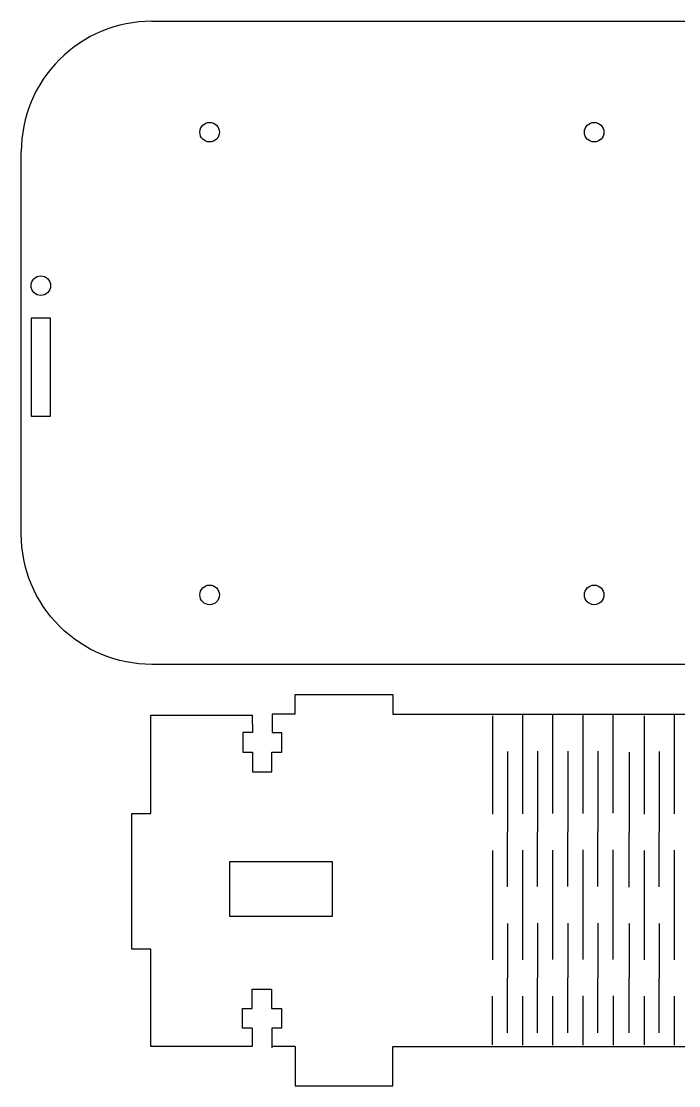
# Model space of a CAD drawing. Extents: x -98 to 566, y 230 to 443.
# Drawn here: x -97.7 to 3.1, y 230.1 to 393.4 of the extents above; entities that cross this region are included whole.
import ezdxf

# ---------------------------------------------------------------- set-up
doc = ezdxf.new("R2010")
doc.units = 0
doc.layers.add('Layer_1', color=7, linetype='CONTINUOUS')

msp = doc.modelspace()

# ---------------------------------------------------------------- linework, layer by layer
at = {"layer": 'Layer_1', "color": 7}
for p, q in [((-77.745545, 393.371887), (139.25425, 393.371887)), ((-68.865643, 377.855789), (-68.865643, 377.855789)), ((-9.891135, 377.855789), (-9.891135, 377.855789)), ((-97.745544, 314.71529), (-97.745544, 373.371887)), ((-94.745545, 354.315289), (-94.745545, 354.315289)), ((-93.245545, 347.815299), (-96.245545, 347.815299)), ((-96.245545, 347.815299), (-96.245545, 332.815298)), ((-93.245545, 332.815298), (-93.245545, 347.815299)), ((-96.245545, 332.815298), (-93.245545, 332.815298)), ((-68.865643, 306.878789), (-68.865643, 306.878789)), ((-9.891135, 306.878789), (-9.891135, 306.878789)), ((104.254252, 294.715291), (-77.745545, 294.715291)), ((-55.747866, 287.100452), (-55.747866, 290.100451)), ((-55.747866, 290.100443), (-40.747868, 290.100443)), ((-40.747868, 290.100443), (-40.777832, 287.065631)), ((-77.904092, 286.905665), (-62.325481, 286.917151)), ((-77.904092, 277.208441), (-77.904092, 286.905665)), ((-62.325481, 286.917151), (-62.293297, 284.253478)), ((-59.27057, 287.101298), (-59.29326, 284.267361)), ((-55.747866, 287.100452), (-59.27057, 287.101298)), ((-40.777832, 287.065631), (-25.747466, 287.088632)), ((-25.747466, 287.088632), (30.430843, 287.088652)), ((-25.502627, 286.837587), (-25.502627, 271.755843)), ((-20.879808, 286.922299), (-20.879808, 271.813831)), ((-16.256347, 286.971837), (-16.256347, 271.847543)), ((-11.632729, 286.997999), (-11.632729, 271.865611)), ((-7.009119, 287.009788), (-7.009119, 271.87371)), ((-2.224797, 286.837587), (-2.224797, 271.755843)), ((2.398022, 286.922299), (2.398022, 271.813831)), ((-62.293271, 284.253532), (-63.793271, 284.253532)), ((-63.793271, 284.253532), (-63.793271, 281.253532)), ((-59.29326, 284.267361), (-57.793266, 284.253532)), ((-57.793272, 281.253532), (-57.793272, 284.253532)), ((-63.793271, 281.253532), (-62.265673, 281.253532)), ((-62.265673, 281.253532), (-62.265673, 278.253533)), ((-59.320873, 278.253533), (-59.320873, 281.253532)), ((-59.320873, 281.253532), (-57.793272, 281.253532)), ((-23.191137, 281.332052), (-23.191137, 268.98665)), ((-18.567998, 281.384904), (-18.567998, 269.029201)), ((-13.944377, 281.415082), (-13.944377, 269.053173)), ((-9.320917, 281.430031), (-9.320917, 269.065103)), ((-4.535808, 281.244394), (-4.535808, 268.916671)), ((0.086693, 281.332052), (0.086693, 268.98665)), ((-62.265673, 278.253533), (-59.320873, 278.253533)), ((-77.904092, 271.86639), (-77.904092, 277.208441)), ((-80.797392, 261.330822), (-80.797392, 271.86639)), ((-80.797392, 271.86639), (-77.904092, 271.86639)), ((-23.191137, 260.592402), (-23.191137, 268.98665)), ((-18.567998, 260.624451), (-18.567998, 269.029201)), ((-13.944377, 260.642313), (-13.944377, 269.053173)), ((-9.320917, 260.651333), (-9.320917, 269.065103)), ((-4.535808, 260.539911), (-4.535808, 268.916671)), ((0.086693, 260.592402), (0.086693, 268.98665)), ((-25.502627, 266.164061), (-25.502627, 249.388993)), ((-25.502627, 266.164061), (-25.502627, 249.388993)), ((-20.879808, 266.213241), (-20.879808, 249.411263)), ((-20.879808, 266.213241), (-20.879808, 249.411263)), ((-16.256347, 266.241802), (-16.256347, 249.424352)), ((-16.256347, 266.241802), (-16.256347, 249.424352)), ((-11.632729, 266.256881), (-11.632729, 249.431174)), ((-11.632729, 266.256881), (-11.632729, 249.431174)), ((-7.009119, 266.263711), (-7.009119, 249.434481)), ((-7.009119, 266.263711), (-7.009119, 249.434481)), ((-2.224797, 266.164061), (-2.224797, 249.388993)), ((-2.224797, 266.164061), (-2.224797, 249.388993)), ((2.398022, 266.213241), (2.398022, 249.411263)), ((2.398022, 266.213241), (2.398022, 249.411263)), ((-65.787707, 264.46457), (-50.055481, 264.46457)), ((-65.787707, 256.07012), (-65.787707, 264.46457)), ((-50.055481, 264.46457), (-50.055481, 256.07012)), ((-80.797392, 251.018324), (-80.797392, 261.330822)), ((-50.055481, 256.07012), (-65.787707, 256.07012)), ((-23.191137, 254.996393), (-23.191137, 246.602122)), ((-18.567998, 255.021062), (-18.567998, 246.616131)), ((-13.944377, 255.034893), (-13.944377, 246.624053)), ((-9.320917, 255.042073), (-9.320917, 246.628284)), ((-4.535808, 254.955501), (-4.535808, 246.578742)), ((0.086693, 254.996393), (0.086693, 246.602122)), ((-77.904092, 251.018324), (-80.797392, 251.018324)), ((-77.904092, 242.963603), (-77.904092, 251.018324)), ((-23.191137, 238.207873), (-23.191137, 246.602122)), ((-18.567998, 238.211373), (-18.567998, 246.616131)), ((-13.944377, 238.213374), (-13.944377, 246.624053)), ((-9.320917, 238.214483), (-9.320917, 246.628284)), ((-4.535808, 238.201983), (-4.535808, 246.578742)), ((0.086693, 238.207873), (0.086693, 246.602122)), ((-62.316069, 241.918819), (-62.316069, 244.918818)), ((-62.316069, 244.918818), (-59.37127, 244.918818)), ((-59.37127, 244.918818), (-59.37127, 241.918819)), ((-25.522778, 243.839234), (-25.522778, 236.335862)), ((-25.522778, 243.839234), (-25.522778, 236.335862)), ((-20.891898, 243.845163), (-20.891898, 236.329862)), ((-20.891898, 243.845163), (-20.891898, 236.329862)), ((-16.260377, 243.848714), (-16.260377, 236.326312)), ((-16.260377, 243.848714), (-16.260377, 236.326312)), ((-11.628699, 243.850534), (-11.628699, 236.324503)), ((-11.628699, 243.850534), (-11.628699, 236.324503)), ((-6.997017, 243.851423), (-6.997017, 236.323602)), ((-6.997017, 243.851423), (-6.997017, 236.323602)), ((-2.244948, 243.839234), (-2.244948, 236.335862)), ((-2.244948, 243.839234), (-2.244948, 236.335862)), ((2.385932, 243.845163), (2.385932, 236.329862)), ((2.385932, 243.845163), (2.385932, 236.329862)), ((-77.904092, 236.088601), (-77.904092, 242.963603)), ((-63.843668, 238.918819), (-63.843668, 241.918819)), ((-63.843668, 241.918819), (-62.316069, 241.918819)), ((-59.37127, 241.918819), (-57.843668, 241.918819)), ((-57.843668, 241.918819), (-57.843668, 238.918819)), ((-62.343668, 238.918819), (-63.843668, 238.918819)), ((-62.343668, 238.918819), (-62.344514, 236.091424)), ((-57.843668, 238.918819), (-59.343668, 238.918819)), ((-59.343668, 238.918819), (-59.343668, 235.918819)), ((-62.344514, 236.091424), (-77.904092, 236.088601)), ((-55.747866, 236.088633), (-59.247868, 236.088633)), ((-55.747866, 236.088633), (-55.747866, 233.088633)), ((-40.747868, 233.088633), (-40.747868, 236.088633)), ((-40.747868, 236.088633), (-25.747466, 236.088633)), ((-25.747466, 236.088633), (30.431082, 236.088633)), ((-55.747866, 233.088633), (-55.747866, 230.088633)), ((-40.747868, 230.088633), (-40.747868, 233.088633)), ((-55.747866, 230.088633), (-40.747868, 230.088633))]:
    msp.add_line(p, q, dxfattribs=at)
for points in [[(-77.745545, 393.371887), (-83.049875, 393.371887), (-88.136953, 391.26475), (-91.88768, 387.514023)], [(-91.88768, 387.514023), (-95.638408, 383.763295), (-97.745544, 378.676217), (-97.745544, 373.371887)], [(-70.365645, 376.355789), (-70.365645, 377.184216), (-69.694072, 377.855789), (-68.865643, 377.855789)], [(-68.865643, 377.855789), (-68.037216, 377.855789), (-67.365643, 377.184216), (-67.365643, 376.355789)], [(-11.391135, 376.355789), (-11.391135, 377.184216), (-10.719565, 377.855789), (-9.891135, 377.855789)], [(-9.891135, 377.855789), (-9.062709, 377.855789), (-8.391136, 377.184216), (-8.391136, 376.355789)], [(-68.865643, 374.855789), (-69.694072, 374.855789), (-70.365645, 375.527362), (-70.365645, 376.355789)], [(-67.365643, 376.355789), (-67.365643, 375.527362), (-68.037216, 374.855789), (-68.865643, 374.855789)], [(-9.891135, 374.855789), (-10.719565, 374.855789), (-11.391135, 375.527362), (-11.391135, 376.355789)], [(-8.391136, 376.355789), (-8.391136, 375.527362), (-9.062709, 374.855789), (-9.891135, 374.855789)], [(-96.245545, 352.815289), (-96.245545, 353.643716), (-95.573971, 354.315289), (-94.745545, 354.315289)], [(-94.745545, 351.315289), (-95.573971, 351.315289), (-96.245545, 351.986863), (-96.245545, 352.815289)], [(-94.745545, 354.315289), (-93.917118, 354.315289), (-93.245545, 353.643716), (-93.245545, 352.815289)], [(-93.245545, 352.815289), (-93.245545, 351.986863), (-93.917118, 351.315289), (-94.745545, 351.315289)], [(-91.88768, 300.573155), (-95.638408, 304.323882), (-97.745544, 309.41096), (-97.745544, 314.71529)], [(-70.365645, 305.378789), (-70.365645, 306.207216), (-69.694072, 306.878789), (-68.865643, 306.878789)], [(-68.865643, 303.878789), (-69.694072, 303.878789), (-70.365645, 304.550362), (-70.365645, 305.378789)], [(-68.865643, 306.878789), (-68.037216, 306.878789), (-67.365643, 306.207216), (-67.365643, 305.378789)], [(-67.365643, 305.378789), (-67.365643, 304.550362), (-68.037216, 303.878789), (-68.865643, 303.878789)], [(-11.391135, 305.378789), (-11.391135, 306.207216), (-10.719565, 306.878789), (-9.891135, 306.878789)], [(-9.891135, 303.878789), (-10.719565, 303.878789), (-11.391135, 304.550362), (-11.391135, 305.378789)], [(-9.891135, 306.878789), (-9.062709, 306.878789), (-8.391136, 306.207216), (-8.391136, 305.378789)], [(-8.391136, 305.378789), (-8.391136, 304.550362), (-9.062709, 303.878789), (-9.891135, 303.878789)], [(-77.745545, 294.715291), (-83.049875, 294.715291), (-88.136953, 296.822427), (-91.88768, 300.573155)]]:
    msp.add_open_spline(points, degree=3, dxfattribs=at)

doc.saveas('drawing.dxf')
